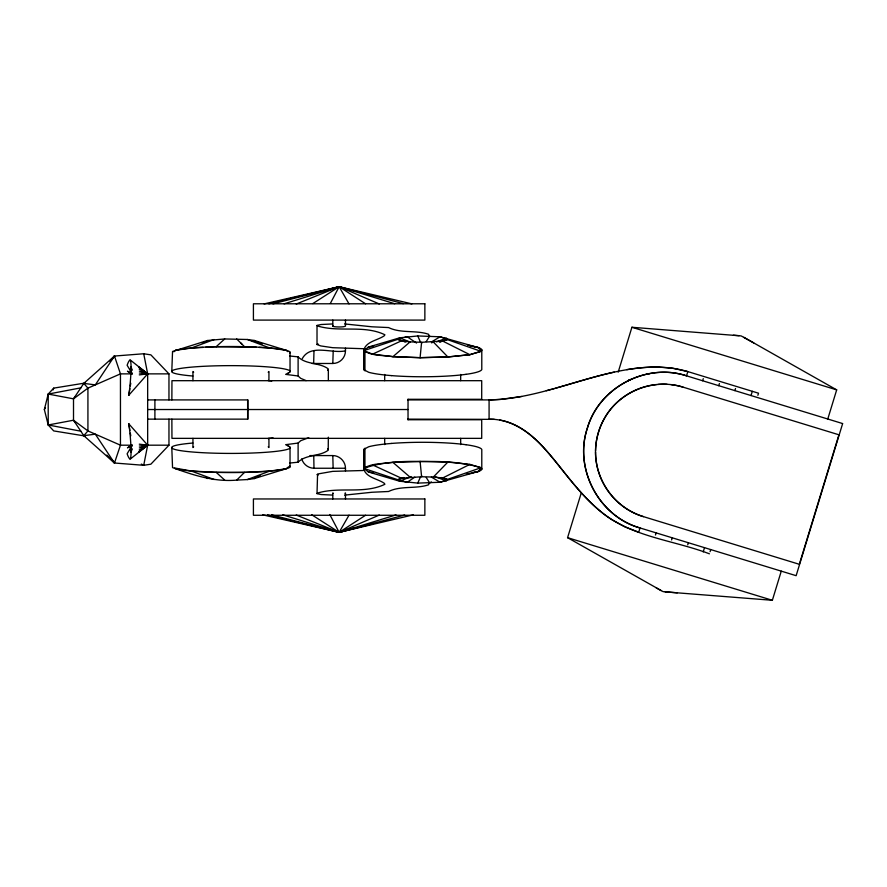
<?xml version="1.0" encoding="UTF-8"?>
<svg xmlns="http://www.w3.org/2000/svg" width="887" height="887" viewBox="0 0 887 887"><rect width="100%" height="100%" fill="white"/><g stroke="black" fill="none" stroke-linecap="round" stroke-linejoin="round"><path stroke-width="1.33" d="M171.867 399.915L171.956 380.689L481.708 380.689L481.708 399.294L408.031 399.294L407.987 399.915M391.466 375.611A60.105 7.65 0 0 1 368.693 372.285L363.67 369.635L364.213 367.118M363.67 369.635L363.67 350.565C365.61 341.373 377.884 340.42 384.415 335.663L384.869 334.754C363.814 324.631 339.488 332.669 317.579 325.984L317.014 325.44L321.061 324.52L332.614 323.955M171.79 371.453L172.544 351.463L207.447 340.508L224.699 338.956L247.34 339.488L254.236 340.453L286.024 350.254L287.865 351.651M420.094 357.683L447.857 356.962L469.844 354.678L481.031 351.341A60.15 7.661 0 0 0 478.858 347.715L440.085 336.794L417.766 335.951L399.704 337.825L368.36 347.094L363.714 350.687L372.584 354.135L392.93 356.663L420.094 357.683L421.591 342.304L442.635 341.04L447.37 339.621L481.031 351.341L469.844 354.678L447.857 356.962L420.094 357.683L392.93 356.663C383.306 355.088 371.975 356.219 363.67 350.565M168.962 399.915L168.962 373.87L147.663 373.87L128.759 395.269C129.38 394.604 134.491 344.744 127.118 365.267L131.664 372.795M131.354 451.527L131.742 448.988M131.176 452.226L131.753 448.7M128.759 395.269L129.868 388.584M130.322 385.9L130.766 383.228M328.345 437.18L328.212 450.23C319.453 456.761 305.993 454.177 298.11 462.194L289.672 463.058M131.01 452.259L131.664 448.722M143.727 353.758L147.663 373.87L147.663 445.185L143.727 465.298L114.478 463.014L83.799 435.672L73.51 420.227L73.51 398.828L83.799 383.384L114.478 356.042L143.727 353.758L150.857 354.855L168.962 373.87M421.768 475.942L421.591 476.751L401.489 478.248L397.742 479.712L363.714 468.369C390.424 458.878 419.895 461.672 447.857 462.083L469.844 464.378L481.031 467.715A60.15 7.661 0 0 1 478.858 471.33L440.085 482.262L417.766 483.105L399.704 481.22L368.36 471.951L363.714 468.369M131.664 446.261L127.118 453.789C134.491 474.312 129.38 424.441 128.759 423.786L147.663 445.185L168.962 445.185L168.962 419.141M85.152 436.027L53.708 430.916L48.208 424.973L44.35 409.528L48.208 394.072L53.708 388.129L85.152 383.018M429.153 482.683L428.621 484.779C415.981 489.158 401.013 485.422 388.561 491.487L371.897 492.263L344.577 495.134M677.302 592.838L663.387 591.662A3.271 3.271 0 0 1 662.899 591.529L567.58 537.677L581.307 492.784M618.184 372.163L631.91 327.27L740.878 335.885A3.271 3.271 0 0 1 741.366 336.029L753.717 342.892M655.482 535.005L656.125 532.876M702.637 380.756L703.28 378.638M671.603 539.928L672.246 537.81M718.758 385.69L719.401 383.572M687.724 544.862L688.379 542.744M734.879 390.624L735.534 388.495M703.214 551.914L704.511 547.667M751.012 395.547L752.309 391.311M710.066 551.692L710.72 549.574M757.875 395.325L758.518 393.207L687.824 371.598C668.033 365.699 646.989 366.242 626.799 369.646M665.183 591.873L772.355 600.288L781.27 571.139M827.771 419.019L836.685 389.87L743.838 337.315M842.65 423.565L796.138 575.685L640.015 527.953C598.703 516.378 573.434 468.125 587.549 427.578C599.512 387.209 646.545 362.606 686.527 375.833L842.539 423.531M53.087 389.947L53.708 388.129M417.766 483.105L420.227 477.494M130.067 449.753L131.753 446.327M330.396 303.343L339.144 286.712L411.923 303.886M262.74 514.837L339.144 532.344L349.023 515.147M313.754 455.951L313.987 468.247L345.475 468.247L345.475 470.886M44.35 409.528L45.481 407.588M466.362 474.246L478.858 471.33L481.031 467.715C452.658 459.022 422.212 461.706 392.93 462.393C383.306 463.968 371.975 462.837 363.67 468.491C365.61 477.683 377.884 478.625 384.415 483.393L384.869 484.291C363.814 494.414 339.488 486.375 317.579 493.072L317.014 493.615L321.061 494.536L332.614 495.09M479.401 470.432L480.488 468.613M426.215 341.595L429.729 336.018M302.279 358.625C310.661 343.413 332.115 354.013 345.475 350.808L345.475 348.17M112.028 359.279L114.478 356.042L120.455 373.87L120.455 445.185L114.478 463.014L106.85 455.053M112.804 358.248L114.478 356.042L109.711 361.02M111.03 360.322L114.478 356.042L95.319 384.891L83.799 383.384L87.924 388.129L87.924 430.916L83.799 435.672L95.319 434.164L114.478 463.014L111.03 458.734M298.11 462.194L298.11 443.068L300.693 440.717L308.743 437.69M327.713 370.334L328.212 368.826C319.453 362.295 305.993 364.867 298.11 356.862L289.672 355.997M168.962 445.185L150.857 464.2L143.727 465.298L141.31 464.067M80.928 431.215L48.208 424.973L48.208 394.072L73.51 398.828L75.406 396.844M420.094 461.373L421.591 476.751L433.333 477.051L447.857 462.083M193.665 446.793L192.945 447.525L192.945 438.355M268.196 372.263L268.927 371.531L268.927 380.689M333.124 467.926L332.802 455.574L309.973 455.574M171.79 447.602L172.544 467.593L175.426 468.68C195.173 475.742 215.441 482.029 236.674 480.111L244.502 472.383L269.703 471.097L286.024 468.791L288.796 466.706M363.67 468.491L363.67 449.421L368.682 446.771A60.105 7.65 0 0 1 391.466 443.445M317.014 493.615L317.579 474.013L332.703 471.363L363.271 470.509M173.863 351.773L175.426 350.365L191.27 348.037A59.041 5.843 0 0 1 216.195 346.695L224.699 338.956M206.782 341.096L207.447 340.508M392.93 356.663L410.104 341.872L421.591 342.304L421.768 343.114M139.292 444.165L147.663 445.185L130.045 459.255M138.682 452.259L147.663 445.185L139.37 446.028M236.674 480.111L247.34 479.568L254.236 478.592L255.8 477.417M73.51 398.828L87.924 388.129L120.455 373.87L132.318 373.87L127.462 371.232L132.296 373.837M139.026 451.527L147.663 445.185L139.348 447.935M431.337 481.907L429.729 483.038L426.215 477.461M414.806 477.173L406.933 482.45L403.142 481.109M345.475 320.096L345.475 326.15L343.635 326.726A6.309 0.798 0 0 1 334.654 326.726A6.42 0.82 0 0 1 333.29 325.839M344.999 493.216L345.475 492.906L345.475 498.96M267.53 514.959L339.144 532.344L365.555 515.269M312.823 303.587L339.144 286.712L403.308 303.642M431.381 341.983L440.085 336.794L447.58 339.266M139.215 449.953L147.663 445.185L144.559 446.494M132.318 445.185L127.462 447.824L132.296 445.219L120.455 445.185L87.924 430.916L73.51 420.227L48.208 424.973L49.084 425.061M433.333 477.051L442.635 478.015L469.844 464.378M431.559 342.87L433.333 342.005L447.857 356.962M628.029 380.656L630.114 379.636M628.295 380.556L630.657 379.448M143.949 446.893L147.663 445.185M372.584 354.135L401.489 340.808L410.104 341.872M365.555 348.791L332.703 347.693L320.761 345.93L317.014 344.511L318.167 343.979M271.633 514.87L339.144 532.344L379.303 515.081M411.191 476.552L399.704 481.22L397.742 479.712L403.973 477.749M296.247 304.019L339.144 286.712L394.682 303.72M288.098 373.039L285.681 374.381L298.11 375.988L300.693 378.328L306.082 380.623M252.296 341.207L254.236 340.453L255.024 341.051M436.548 341.872L446.449 338.091L447.37 339.621L440.174 341.828M247.34 479.568L269.703 471.097A59.473 5.887 0 0 0 286.024 468.791A59.706 5.91 0 0 0 289.716 466.008M175.426 350.365A59.407 5.876 0 0 1 191.27 348.037L214.155 339.521M404.405 337.492L406.933 336.605L416.557 343.058M481.031 467.715L447.37 479.423L442.635 478.015M202.225 343.014L206.128 341.695M256.931 477.029L260.323 475.898M363.714 350.687L397.742 339.344L399.704 337.825L409.916 341.983M446.327 480.2L440.085 482.262L431.381 477.073M284.106 303.831L339.144 286.712L379.303 303.975M439.309 342.06L442.635 341.04L469.844 354.678M254.236 478.592L286.024 468.791M282.798 514.815L339.144 532.344L396.012 514.937M403.851 477.539L401.489 478.248L372.584 464.921M555.717 388.129C589.068 378.804 622.463 366.896 657.522 367.041M296.247 515.037L339.144 532.344L347.028 530.104M349.655 529.362L353.603 528.242M552.978 388.905L554.419 388.506M546.303 390.712L551.636 389.271M311.67 514.726L339.144 532.344L404.649 515.059M272.952 303.842L339.144 286.712L365.555 303.786M329.776 514.527L339.144 532.344L361.896 526.601M364.579 525.924L372.607 523.895M268.861 303.775L339.144 286.712L349.023 303.908M614.225 372.108C572.503 381.166 532.322 399.205 489.081 399.915L407.577 399.915M339.144 532.344L413.275 514.848M264.082 303.908L339.144 286.712M647.067 374.114L649.428 373.627M472.583 472.616L478.858 471.33M80.928 387.841L48.208 394.072L49.084 393.994M521.512 396.489L500.323 399.449L489.081 399.915L489.081 419.141C525.237 419.019 547.556 451.583 567.802 476.873C578.413 490.079 589.711 502.862 603.038 513.418C633.628 537.212 674.175 540.383 709.423 553.81M368.36 347.094L373.615 346.207M267.974 438.577L273.041 437.823M139.292 374.879L147.663 373.87L130.045 359.8M298.11 443.068L285.681 444.675L288.098 446.017M191.27 348.037L203.079 347.405M205.706 347.26L216.195 346.706A58.864 5.832 0 0 1 243.282 346.64L244.502 346.673A59.096 5.854 0 0 1 269.703 347.959L286.024 350.254A59.706 5.91 0 0 1 289.716 353.048M269.703 471.097A59.096 5.854 0 0 1 244.513 472.383L243.282 472.405A58.864 5.832 0 0 1 216.195 472.35L191.27 471.019L174.639 467.981M216.195 346.706L256.443 347.283M312.124 363.482L332.802 363.482A12.673 12.673 0 0 0 345.475 350.808M147.674 399.915L247.883 399.915L247.883 419.141L147.674 419.141M147.674 409.528L247.639 409.528M247.883 409.528L407.987 409.528M407.577 419.141L494.314 419.351M407.987 419.141L408.031 419.751L481.708 419.751L481.708 438.355L171.956 438.355L171.867 419.141M175.426 468.68A59.407 5.876 0 0 0 191.27 471.019A59.041 5.843 0 0 0 216.195 472.35L244.502 472.383M344.577 323.921L371.897 326.793L388.561 327.569C401.013 333.634 415.981 329.897 428.621 334.277L429.153 336.373M259.093 347.416L269.703 347.959A59.473 5.887 0 0 1 286.024 350.254M733.427 335.219L739.082 335.674M658.154 367.052L672.823 368.238L687.824 371.598L686.527 375.833C646.179 362.484 598.681 387.686 587.216 428.643C573.845 469.001 599.08 516.467 640.015 527.953L638.729 532.2L624.947 526.911L612.041 519.793C583.28 501.332 565.329 471.562 542.833 446.704C531.313 434.153 516.833 422.933 499.636 420.017M139.37 373.028L147.663 373.87L138.682 366.797M332.802 455.574C339.588 455.53 345.52 461.462 345.475 468.247M313.987 468.247C308.377 468.214 303.221 464.256 301.735 458.856M267.974 380.479L271.766 381.044M368.36 471.951L373.615 472.849M467.549 345.021L478.858 347.715L481.031 351.341M470.077 345.93L478.858 347.715M683.068 387.142C653.808 377.873 619.68 391.178 604.657 417.977A52.444 39.982 -73 0 0 595.676 447.248C593.237 477.86 614.004 507.963 643.474 516.644L799.331 564.298L838.925 434.796L683.068 387.142A67.711 67.711 0 0 0 670.96 384.625M405.026 341.861L397.742 339.344L406.058 341.95M631.91 327.27L836.685 389.87M441.205 477.539L447.37 479.423L446.449 480.965L435.561 476.807M567.58 537.677L772.355 600.288M139.348 371.11L147.663 373.87L139.026 367.528M255.8 341.639L262.319 343.834M191.27 471.019L214.155 479.534M247.34 339.488L269.703 347.959M332.802 363.482L333.213 350.975M144.559 372.562L147.663 373.87L139.215 369.103M146.366 373.327L147.663 373.87M317.014 474.545L318.167 475.077M661.137 590.631L656.192 587.848M333.279 493.216L332.802 492.906L332.802 498.96M392.93 462.393L410.104 477.184M206.128 477.361L207.447 478.548M216.195 472.35L224.699 480.1M236.674 338.945L244.502 346.673M240.588 342.803L241.896 344.101M313.665 363.171L313.987 350.808M268.196 446.793L268.927 447.525L268.927 438.355M193.665 372.263L192.945 371.531L192.945 380.689M73.51 420.227L75.406 422.212M327.713 448.722L328.345 449.476M130.067 369.302L131.753 372.728M417.766 335.951L420.227 341.562M364.213 451.938L363.67 449.421M131.01 366.797L131.664 370.334M128.759 423.786L129.868 430.472M130.322 433.144L130.766 435.827M131.176 366.83L131.753 370.356M131.354 367.528L131.742 370.067M481.785 349.811L481.785 368.87A59.961 7.628 0 0 1 466.041 374.325M481.785 469.245L481.785 450.186A59.961 7.628 0 0 0 466.041 444.72M460.675 374.458L460.675 380.689M460.675 438.355L460.675 444.587M408.031 399.294L408.031 419.751M384.692 374.458L384.692 380.689M384.692 438.355L384.692 444.587M364.945 351.806L364.945 370.877M364.945 448.179L364.945 467.238M332.802 320.096L332.802 326.15M328.345 369.58L328.345 380.512M317.014 325.44L317.014 344.511M298.11 356.862L298.11 375.988M290.038 352.194L290.038 371.32M290.038 447.735L290.038 466.861M247.639 399.915L247.639 419.141M154.903 399.915L154.903 419.141M192.889 376.021A59.34 5.876 0 0 1 180.482 368.438A59.34 5.876 0 0 1 254.514 366.12A59.34 5.876 0 0 1 288.297 373.039M466.019 374.325A58.841 7.495 0 0 1 391.444 375.611M288.297 446.017A59.34 5.876 0 0 1 254.514 452.935A59.34 5.876 0 0 1 180.482 450.618A59.34 5.876 0 0 1 192.889 443.034M391.444 443.433A58.841 7.495 0 0 1 466.019 444.731M643.474 516.644A67.711 67.711 0 0 1 595.565 452.004M595.576 450.685A67.711 67.711 0 0 1 656.491 384.526M657.844 384.404A67.711 67.711 0 0 1 667.079 384.293M424.862 303.786L253.416 303.786L253.416 320.096L424.862 320.096L424.862 303.786M424.862 498.96L253.416 498.96L253.416 515.269L424.862 515.269L424.862 498.96"/></g></svg>
